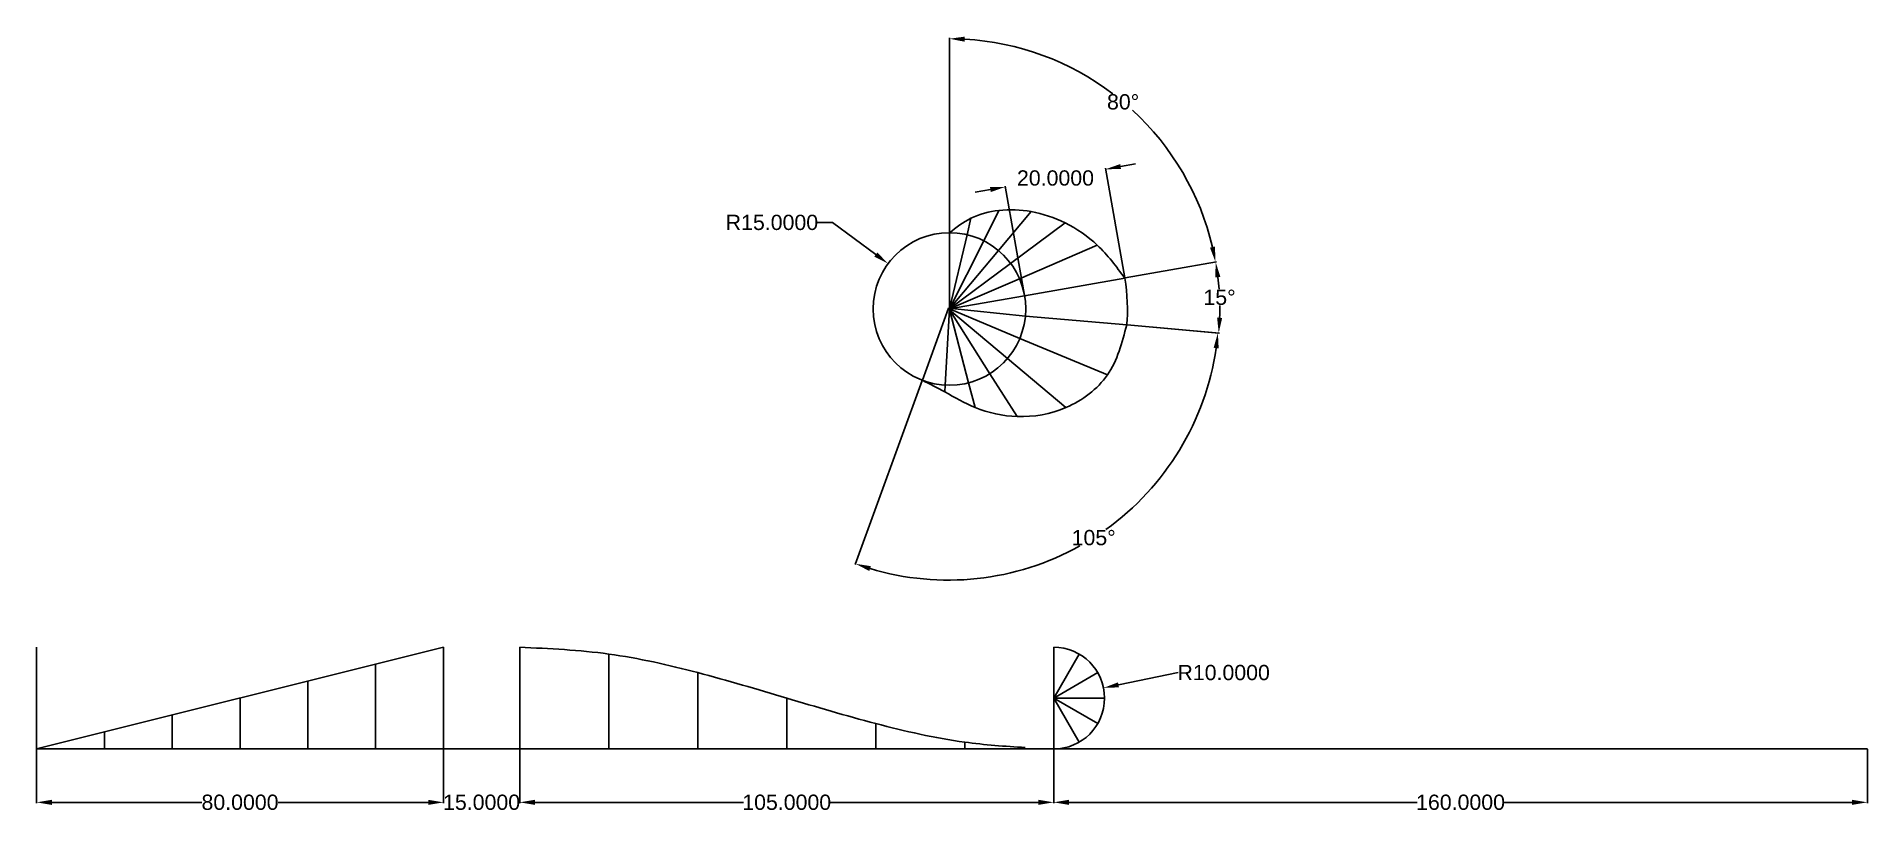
# Model space of a CAD drawing. Header units: inches. Extents: x -99 to 1321, y -6 to 147.
# Drawn here: x -98.6 to 261.4, y -6 to 146.6 of the extents above.
import ezdxf

# ---------------------------------------------------------------- set-up
doc = ezdxf.new("R2010")
doc.units = ezdxf.units.IN
doc.header["$MEASUREMENT"] = 0
doc.styles.get("Standard").update_dxf_attribs({"font": 'arial.ttf'})
doc.dimstyles.get("Standard").update_dxf_attribs({"dimtxt": 3, "dimasz": 3, "dimexe": 0.18, "dimexo": 0.0625, "dimgap": 0.09, "dimtad": 0, "dimtih": 1, "dimtoh": 1, "dimdec": 4, "dimzin": 0, "dimdsep": 46, "dimtxsty": 'Standard', "dimcen": 0.09, "dimadec": 0, "dimazin": 0, "dimtfac": 1, "dimtdec": 4, "dimtofl": 0, "dimtmove": 0, "dimatfit": 3, "dimfxl": 1, "dimtolj": 1, "dimtzin": 0, "dimarcsym": 0})

# ---------------------------------------------------------------- blocks, each defined once
blk = doc.blocks.new('*D2')
at = {"color": 0, "lineweight": -2, "transparency": 16777216}
for p, q in [((101.35, 6.45), (101.35, -4.16)), ((261.35, 6.45), (261.35, -4.16)), ((104.35, -3.98), (172.85, -3.98)), ((258.35, -3.98), (189.85, -3.98))]:
    blk.add_line(p, q, dxfattribs=at)
at = {"color": 0, "transparency": 16777216}
for points in [[(104.35, -3.48), (104.35, -4.48), (101.35, -3.98)], [(258.35, -3.48), (258.35, -4.48), (261.35, -3.98)]]:
    blk.add_solid(points, dxfattribs=at)
at = {"layer": 'Defpoints', "color": 0, "transparency": 16777216}
for p in [(101.35, 6.52), (261.35, 6.52), (261.35, -3.98)]:
    blk.add_point(p, dxfattribs=at)
at = {"color": 0, "transparency": 16777216, "insert": (181.35, -3.98), "char_height": 3, "attachment_point": 5}
blk.add_mtext('\\A1;160.0000', dxfattribs=at)
blk = doc.blocks.new('*D3')
at = {"color": 0, "lineweight": -2, "transparency": 16777216}
for p, q in [((-3.65, 6.45), (-3.65, -4.16)), ((101.35, 6.45), (101.35, -4.16)), ((-0.65, -3.98), (40.35, -3.98)), ((98.35, -3.98), (57.35, -3.98))]:
    blk.add_line(p, q, dxfattribs=at)
at = {"color": 0, "transparency": 16777216}
for points in [[(-0.65, -3.48), (-0.65, -4.48), (-3.65, -3.98)], [(98.35, -3.48), (98.35, -4.48), (101.35, -3.98)]]:
    blk.add_solid(points, dxfattribs=at)
at = {"layer": 'Defpoints', "color": 0, "transparency": 16777216}
for p in [(-3.65, 6.52), (101.35, 6.52), (-3.65, -3.98)]:
    blk.add_point(p, dxfattribs=at)
at = {"color": 0, "transparency": 16777216, "insert": (48.85, -3.98), "char_height": 3, "attachment_point": 5}
blk.add_mtext('\\A1;105.0000', dxfattribs=at)
blk = doc.blocks.new('*D4')
at = {"color": 0, "lineweight": -2, "transparency": 16777216}
for p, q in [((-18.65, 6.45), (-18.65, -4.16)), ((-3.65, 6.39), (-3.65, -4.16)), ((-21.65, -3.98), (-24.65, -3.98)), ((-0.65, -3.98), (2.35, -3.98))]:
    blk.add_line(p, q, dxfattribs=at)
at = {"color": 0, "transparency": 16777216}
for points in [[(-21.65, -3.48), (-21.65, -4.48), (-18.65, -3.98)], [(-0.65, -3.48), (-0.65, -4.48), (-3.65, -3.98)]]:
    blk.add_solid(points, dxfattribs=at)
at = {"layer": 'Defpoints', "color": 0, "transparency": 16777216}
for p in [(-18.65, 6.52), (-3.65, 6.45), (-18.65, -3.98)]:
    blk.add_point(p, dxfattribs=at)
at = {"color": 0, "transparency": 16777216, "insert": (-11.15, -3.98), "char_height": 3, "attachment_point": 5}
blk.add_mtext('\\A1;15.0000', dxfattribs=at)
blk = doc.blocks.new('*D5')
at = {"color": 0, "lineweight": -2, "transparency": 16777216}
for p, q in [((-98.65, 6.45), (-98.65, -4.16)), ((-18.65, 6.45), (-18.65, -4.16)), ((-95.65, -3.98), (-66.13, -3.98)), ((-21.65, -3.98), (-51.17, -3.98))]:
    blk.add_line(p, q, dxfattribs=at)
at = {"color": 0, "transparency": 16777216}
for points in [[(-95.65, -3.48), (-95.65, -4.48), (-98.65, -3.98)], [(-21.65, -3.48), (-21.65, -4.48), (-18.65, -3.98)]]:
    blk.add_solid(points, dxfattribs=at)
at = {"layer": 'Defpoints', "color": 0, "transparency": 16777216}
for p in [(-98.65, 6.52), (-18.65, 6.52), (-98.65, -3.98)]:
    blk.add_point(p, dxfattribs=at)
at = {"color": 0, "transparency": 16777216, "insert": (-58.65, -3.98), "char_height": 3, "attachment_point": 5}
blk.add_mtext('\\A1;80.0000', dxfattribs=at)
blk = doc.blocks.new('*D6')
at = {"color": 0, "lineweight": -2, "transparency": 16777216}
for p, q in [((125.85, 21.52), (114.09, 19.12)), ((101.26, 16.52), (101.44, 16.52)), ((101.35, 16.43), (101.35, 16.61))]:
    blk.add_line(p, q, dxfattribs=at)
at = {"color": 0, "transparency": 16777216}
blk.add_solid([(113.99, 19.61), (114.19, 18.63), (111.15, 18.52)], dxfattribs=at)
at = {"layer": 'Defpoints', "color": 0, "transparency": 16777216}
for p in [(111.15, 18.52), (101.35, 16.52)]:
    blk.add_point(p, dxfattribs=at)
at = {"color": 0, "transparency": 16777216, "insert": (134.77, 21.52), "char_height": 3, "attachment_point": 5}
blk.add_mtext('\\A1;R10.0000', dxfattribs=at)
blk = doc.blocks.new('*D7')
at = {"color": 0, "lineweight": -2, "transparency": 16777216}
for p, q in [((54.85, 110.02), (57.85, 110.02)), ((57.85, 110.02), (66.38, 103.72)), ((80.76, 93.02), (80.94, 93.02)), ((80.85, 92.93), (80.85, 93.11))]:
    blk.add_line(p, q, dxfattribs=at)
at = {"color": 0, "transparency": 16777216}
blk.add_solid([(66.67, 104.12), (66.08, 103.31), (68.79, 101.93)], dxfattribs=at)
at = {"layer": 'Defpoints', "color": 0, "transparency": 16777216}
for p in [(68.79, 101.93), (80.85, 93.02)]:
    blk.add_point(p, dxfattribs=at)
at = {"color": 0, "transparency": 16777216, "insert": (45.94, 110.02), "char_height": 3, "attachment_point": 5}
blk.add_mtext('\\A1;R15.0000', dxfattribs=at)
blk = doc.blocks.new('*D8')
at = {"color": 0, "lineweight": -2, "transparency": 16777216}
for p, q in [((115.31, 99.16), (111.52, 120.67)), ((114.5, 121.01), (117.46, 121.53)), ((88.9, 116.5), (85.94, 115.97)), ((95.61, 95.68), (91.82, 117.19))]:
    blk.add_line(p, q, dxfattribs=at)
at = {"color": 0, "transparency": 16777216}
for points in [[(114.42, 121.5), (114.59, 120.52), (111.55, 120.49)], [(88.81, 116.99), (88.98, 116), (91.85, 117.02)]]:
    blk.add_solid(points, dxfattribs=at)
at = {"layer": 'Defpoints', "color": 0, "transparency": 16777216}
for p in [(111.55, 120.49), (115.32, 99.1), (95.62, 95.62)]:
    blk.add_point(p, dxfattribs=at)
at = {"color": 0, "transparency": 16777216, "insert": (101.7, 118.75), "char_height": 3, "attachment_point": 5}
blk.add_mtext('\\A1;20.0000', dxfattribs=at)
blk = doc.blocks.new('*D9')
at = {"color": 0, "lineweight": -2, "transparency": 16777216}
for p, q in [((80.85, 108.08), (80.85, 146.32)), ((115.38, 99.11), (133.35, 102.27))]:
    blk.add_line(p, q, dxfattribs=at)
for start, end in [(52.8038, 86.7642), (13.2358, 47.3511)]:
    blk.add_arc((80.85, 93.02), 53.13, start, end, dxfattribs=at)
at = {"color": 0, "transparency": 16777216}
for points in [[(83.84, 145.56), (83.87, 146.56), (80.85, 146.14)], [(133.06, 105.28), (132.08, 105.08), (133.17, 102.24)]]:
    blk.add_solid(points, dxfattribs=at)
at = {"layer": 'Defpoints', "color": 0, "transparency": 16777216}
for p in [(123.47, 124.74), (80.85, 108.02), (115.32, 99.1), (95.62, 95.62), (80.85, 93.02)]:
    blk.add_point(p, dxfattribs=at)
at = {"color": 0, "transparency": 16777216, "insert": (115, 133.72), "char_height": 3, "attachment_point": 5}
blk.add_mtext('\\A1;80°', dxfattribs=at)
blk = doc.blocks.new('*D10')
at = {"color": 0, "lineweight": -2, "transparency": 16777216}
for p, q in [((115.38, 99.11), (133.37, 102.28)), ((115.77, 89.87), (133.98, 88.28))]:
    blk.add_line(p, q, dxfattribs=at)
for start, end in [(4.24, 6.7865), (358.2135, 0.7623)]:
    blk.add_arc((80.51, 92.96), 53.5, start, end, dxfattribs=at)
at = {"color": 0, "transparency": 16777216}
for points in [[(133.14, 99.21), (134.13, 99.35), (133.19, 102.25)], [(134.48, 91.26), (133.48, 91.32), (133.8, 88.29)]]:
    blk.add_solid(points, dxfattribs=at)
at = {"layer": 'Defpoints', "color": 0, "transparency": 16777216}
for p in [(115.32, 99.1), (95.62, 95.62), (95.79, 91.62), (134.01, 92.96), (115.71, 89.88)]:
    blk.add_point(p, dxfattribs=at)
at = {"color": 0, "transparency": 16777216, "insert": (133.96, 95.29), "char_height": 3, "attachment_point": 5}
blk.add_mtext('\\A1;15°', dxfattribs=at)
blk = doc.blocks.new('*D11')
at = {"color": 0, "lineweight": -2, "transparency": 16777216}
for p, q in [((115.77, 89.87), (133.82, 88.29)), ((75.5, 78.94), (62.33, 42.75))]:
    blk.add_line(p, q, dxfattribs=at)
for start, end in [(305.6166, 351.7711), (253.2289, 299.0907)]:
    blk.add_arc((80.6, 92.95), 53.24, start, end, dxfattribs=at)
at = {"color": 0, "transparency": 16777216}
for points in [[(132.8, 85.39), (133.79, 85.27), (133.64, 88.31)], [(65.08, 41.5), (65.4, 42.45), (62.39, 42.92)]]:
    blk.add_solid(points, dxfattribs=at)
at = {"layer": 'Defpoints', "color": 0, "transparency": 16777216}
for p in [(80.68, 93.15), (95.79, 91.62), (115.71, 89.88), (75.53, 79), (94.38, 41.52)]:
    blk.add_point(p, dxfattribs=at)
at = {"color": 0, "transparency": 16777216, "insert": (109.21, 48.05), "char_height": 3, "attachment_point": 5}
blk.add_mtext('\\A1;105°', dxfattribs=at)

msp = doc.modelspace()

# ---------------------------------------------------------------- linework, layer by layer
for p, q in [((87.58463, 106.42189), (90.57663, 112.37944)), ((90.49446, 104.50807), (96.92233, 112.16851)), ((80.85264, 93.0174), (80.85264, 108.0174)), ((84.31188, 107.61307), (85.0806, 110.85656)), ((92.88449, 101.97478), (103.57947, 109.93689)), ((80.85264, 93.0174), (84.31188, 107.61307)), ((80.85264, 93.0174), (87.58463, 106.42189)), ((80.85264, 93.0174), (90.49446, 104.50807)), ((94.62589, 98.9586), (109.92949, 105.55993)), ((80.85264, 93.0174), (92.88449, 101.97478)), ((80.85264, 93.0174), (94.62589, 98.9586)), ((95.62476, 95.62212), (115.32091, 99.09509)), ((80.85264, 93.0174), (95.62476, 95.62212)), ((80.67878, 93.15399), (75.52542, 78.99525)), ((80.85264, 93.0174), (80.01534, 78.04079)), ((80.67878, 93.15399), (88.80138, 80.29665)), ((80.67878, 93.15399), (95.78748, 91.62077)), ((80.85264, 93.0174), (94.67375, 87.18842)), ((80.85264, 92.9274), (84.58401, 78.48891)), ((80.87391, 92.84511), (92.27205, 83.2913)), ((95.78748, 91.62077), (115.71138, 89.87766)), ((94.67375, 87.18842), (111.91358, 80.04745)), ((92.27205, 83.2913), (103.76272, 73.64948)), ((88.80138, 80.29665), (94.17438, 71.86273)), ((80.01534, 78.04079), (79.9569, 76.70232)), ((84.58401, 78.48891), (85.87811, 73.65929)), ((-98.64736, 6.5174), (-18.64736, 26.5174)), ((-98.64736, 26.5174), (-98.64736, 6.5174)), ((-18.64736, 26.5174), (-18.64736, 6.5174)), ((-3.64736, 26.5174), (-3.64736, 6.5174)), ((101.35264, 26.5174), (101.35264, 6.5174)), ((-31.98069, 23.18407), (-31.98069, 6.5174)), ((13.85264, 25.17765), (13.85264, 6.5174)), ((101.35264, 16.5174), (106.35264, 25.17765)), ((-45.31402, 19.85073), (-45.31402, 6.5174)), ((31.35264, 21.5174), (31.35264, 6.5174)), ((101.35264, 16.5174), (110.0129, 21.5174)), ((-58.64736, 16.5174), (-58.64736, 6.5174)), ((48.85264, 16.5174), (48.85264, 6.5174)), ((101.35264, 16.5174), (106.35264, 7.85715)), ((101.35264, 16.5174), (110.0129, 11.5174)), ((101.35264, 16.5174), (111.35264, 16.5174)), ((-71.98069, 13.18407), (-71.98069, 6.5174)), ((66.35264, 11.5174), (66.35264, 6.5174)), ((-85.31402, 9.85073), (-85.31402, 6.5174)), ((83.85264, 7.85715), (83.85264, 6.5174)), ((-18.64736, 6.5174), (-98.64736, 6.5174)), ((-3.64736, 6.5174), (-18.64736, 6.5174)), ((101.35264, 6.5174), (-3.64736, 6.5174)), ((101.35264, 6.5174), (261.35264, 6.5174))]:
    msp.add_line(p, q)
msp.add_circle((80.85264, 93.0174), 15)
for centre, radius, start, end in [((80.85264, 93.0174), 35, 354.3992359, 10), ((101.35264, 16.5174), 10, 270, 90)]:
    msp.add_arc(centre, radius, start, end)
for points in [[(80.85264, 108.0174), (85.0806, 110.85656), (90.57663, 112.37944), (96.92233, 112.16851), (103.57947, 109.93689), (109.92949, 105.55993), (115.32091, 99.09509)], [(75.52542, 78.99525), (79.9569, 76.70232), (85.87811, 73.65929), (94.17438, 71.86273), (103.76272, 73.64948), (111.91358, 80.04745), (115.71138, 89.87766)]]:
    msp.add_spline(points, degree=3)
msp.add_open_spline([(95.74104, 6.79781), (91.76184, 7.02066), (81.84916, 7.76742), (66.18781, 11.36382), (48.85264, 16.5174), (31.51747, 21.67098), (14.02671, 25.68748), (2.20758, 26.24247), (-3.64736, 26.5174)], degree=3, knots=[5.609372523, 5.609372523, 5.609372523, 5.609372523, 17.551208484, 35.429895785, 53.630170508, 71.830445232, 89.709132533, 107.260341017, 107.260341017, 107.260341017, 107.260341017])

# ---------------------------------------------------------------- dimensions: what is measured, and where the dimension line sits
for base, line1, line2, picture, middle in [((123.46721, 124.74277), ((95.62476, 95.62212), (115.32091, 99.09509)), ((80.85264, 93.0174), (80.85264, 108.0174)), '*D9', (115.00215, 133.7152)), ((134.00694, 92.95725), ((95.78748, 91.62077), (115.71138, 89.87766)), ((95.62476, 95.62212), (115.32091, 99.09509)), '*D10', (133.95603, 95.29068)), ((94.38418, 41.52162), ((95.78748, 91.62077), (115.71138, 89.87766)), ((80.67878, 93.15399), (75.52542, 78.99525)), '*D11', (109.21095, 48.04556))]:
    dim = msp.add_angular_dim_2l(base=base, line1=line1, line2=line2, dimstyle='Standard')
    dim.commit()
    dim.dimension.update_dxf_attribs({"geometry": picture, "text_midpoint": middle})
dim = msp.add_aligned_dim(p1=(95.62476, 95.62212), p2=(115.32091, 99.09509), distance=21.72411, dimstyle='Standard')
dim.commit()
dim.dimension.update_dxf_attribs({"geometry": '*D8', "text_midpoint": (101.70048, 118.75268)})
for center, mpoint, picture, middle in [((80.85264, 93.0174), (68.79, 101.93327), '*D7', (45.93966, 110.0174)), ((101.35264, 16.5174), (111.15068, 18.517), '*D6', (125.85264, 21.5174))]:
    dim = msp.add_radius_dim(center=center, mpoint=mpoint, dimstyle='Standard')
    dim.commit()
    dim.dimension.update_dxf_attribs({"geometry": picture, "text_midpoint": middle, "dimtype": 164})
for base, p1, p2, picture, middle in [((-98.64736, -3.9826), (-18.64736, 6.5174), (-98.64736, 6.5174), '*D5', (-58.64736, -3.9826)), ((-18.64736, -3.9826), (-3.64736, 6.4549), (-18.64736, 6.5174), '*D4', (-11.14736, -3.9826)), ((-3.64736, -3.9826), (101.35264, 6.5174), (-3.64736, 6.5174), '*D3', (48.85264, -3.9826)), ((261.35264, -3.9826), (101.35264, 6.5174), (261.35264, 6.5174), '*D2', (181.35264, -3.9826))]:
    dim = msp.add_linear_dim(base=base, p1=p1, p2=p2, dimstyle='Standard')
    dim.commit()
    dim.dimension.update_dxf_attribs({"geometry": picture, "text_midpoint": middle})

doc.saveas('drawing.dxf')
